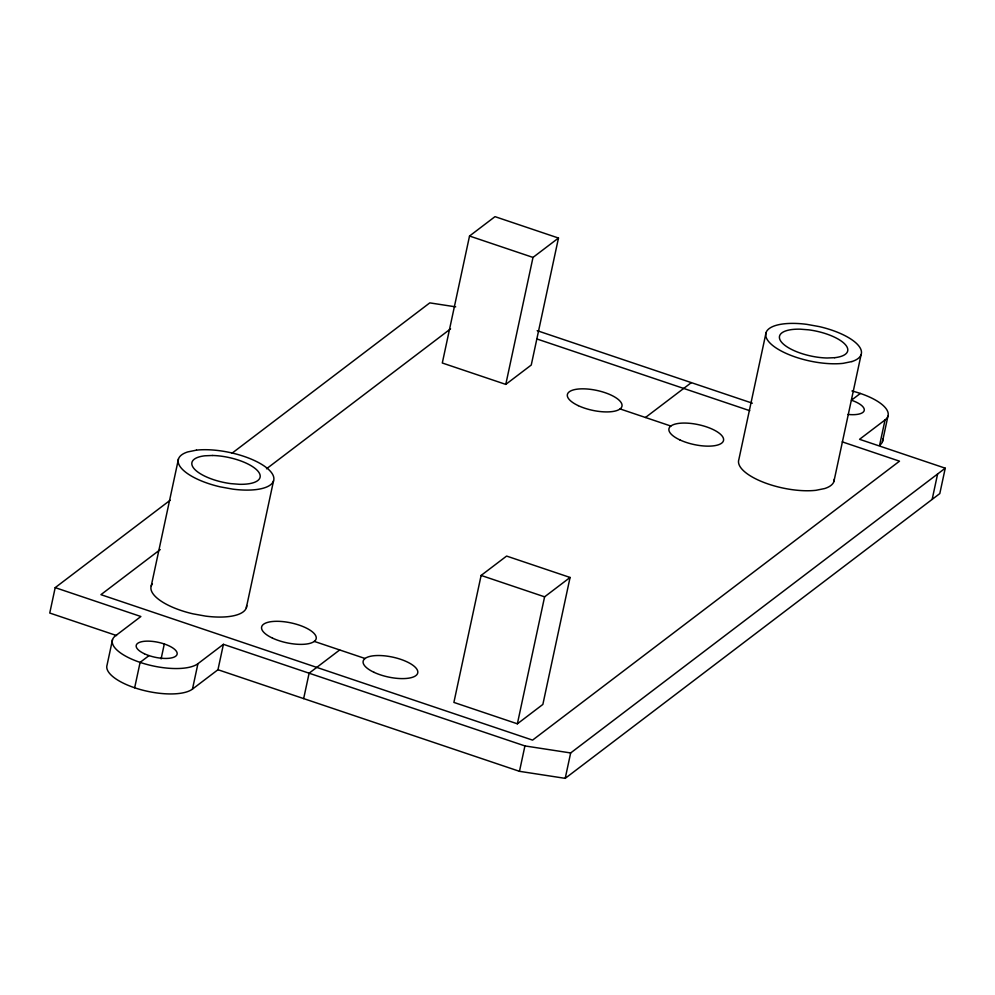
<?xml version="1.0" encoding="UTF-8"?>
<svg xmlns="http://www.w3.org/2000/svg" width="995" height="995" viewBox="0 0 995 995"><rect width="100%" height="100%" fill="white"/><g stroke="black" fill="none" stroke-linecap="round" stroke-linejoin="round"><path stroke-width="1.49" d="M170.17 500.236L55.198 587.635L49.75 613.032L116.564 635.544M112.522 639.611L107.074 665.008A45.335 16.542 12.1 0 0 140.183 689.485A45.335 16.542 12.1 0 0 192.483 689.087L217.967 669.722L223.415 644.325L524.925 745.927L570.657 752.954L945.25 468.185L859.556 439.305L885.04 419.94A45.335 16.542 12.1 0 0 851.956 390.973M151.24 585.931L178.466 458.944M134.661 687.781L140.108 662.384L149.026 655.606M161.103 658.914L164.312 643.976M192.483 689.087L197.93 663.69L223.415 644.325M246.312 607.833L273.538 480.846M303.662 698.589L309.109 673.205L339.681 649.959M469.528 236.026L442.302 363.001L505.783 384.393L531.255 365.028L558.481 238.041L495 216.649L469.528 236.026L532.997 257.419L558.481 238.041M505.783 384.393L532.997 257.419M481.12 575.433L453.894 702.42L517.375 723.813L542.86 704.435L570.073 577.461L506.604 556.068L481.12 575.433L544.601 596.826L570.073 577.461M517.375 723.813L544.601 596.826M945.25 468.185L939.802 493.582L565.21 778.351L519.477 771.324L524.925 745.927M565.21 778.351L570.657 752.954M766.063 332.628L738.837 459.615A48.817 17.81 12.1 0 0 762.891 482.053A48.817 17.81 12.1 0 0 815.937 490.311L824.681 488.545A48.817 17.81 12.1 0 0 834.258 479.217M833.909 481.518L861.135 354.543M885.04 419.94L879.592 445.337A45.335 16.542 12.1 0 0 882.727 438.708M882.478 441.606L887.926 416.208M932.166 499.39L937.601 474.006M231.984 453.247L429.79 302.878L455.698 306.858M160.232 549.576L100.93 594.662L532.574 740.118L899.517 461.17L842.255 441.867M266.486 468.807L450.573 328.86M645.469 417.49L691.338 382.627M860.339 393.448L851.421 400.226A20.92 7.637 12.1 0 1 864.22 410.487A20.92 7.637 12.1 0 1 848.001 414.43M537.188 330.676L752.344 403.186M536.877 338.959L749.77 410.699M620.084 408.933L670.866 426.047M314.296 641.402L365.078 658.503M55.198 587.635L140.892 616.514L115.408 635.88A45.335 16.542 12.1 0 0 140.108 662.384A45.335 16.542 12.1 0 0 197.93 663.69M217.967 669.722L519.477 771.324M246.66 605.52A48.817 17.81 12.1 0 1 205.555 616.104L193.055 613.853A48.817 17.81 12.1 0 1 152.397 583.804M196.438 450.15L187.707 451.929A48.817 17.81 12.1 0 0 220.268 486.866L232.768 489.13A48.817 17.81 12.1 0 0 270.031 470.896A48.817 17.81 12.1 0 0 196.438 450.15M851.894 361.558L843.163 363.337A48.817 17.81 12.1 0 1 769.558 342.591A48.817 17.81 12.1 0 1 806.833 324.358L819.32 326.609A48.817 17.81 12.1 0 1 851.894 361.558M834.718 357.69L827.032 358.001A34.875 12.724 12.1 0 1 782.145 342.865A34.875 12.724 12.1 0 1 800.167 329.171L808.761 329.842A34.875 12.724 12.1 0 1 845.053 344.295A34.875 12.724 12.1 0 1 834.718 357.69M212.569 455.486L204.883 455.797A34.875 12.724 12.1 0 0 194.547 469.18A34.875 12.724 12.1 0 0 230.84 483.632L239.434 484.304A34.875 12.724 12.1 0 0 257.456 470.61A34.875 12.724 12.1 0 0 212.569 455.486M679.834 439.877A27.897 10.174 12.1 0 0 723.415 440.86A27.897 10.174 12.1 0 0 685.505 423.074A27.897 10.174 12.1 0 0 679.834 439.877M578.269 405.649A27.897 10.174 12.1 0 0 621.85 406.644A27.897 10.174 12.1 0 0 583.941 388.846A27.897 10.174 12.1 0 0 578.269 405.649M272.481 638.106A27.897 10.174 12.1 0 0 316.062 639.101A27.897 10.174 12.1 0 0 278.152 621.315A27.897 10.174 12.1 0 0 272.481 638.106M374.045 672.334A27.897 10.174 12.1 0 0 417.626 673.329A27.897 10.174 12.1 0 0 379.717 655.531A27.897 10.174 12.1 0 0 374.045 672.334M144.35 653.74A20.92 7.637 12.1 0 0 177.035 654.486A20.92 7.637 12.1 0 0 148.603 641.141A20.92 7.637 12.1 0 0 144.35 653.74"/></g></svg>
